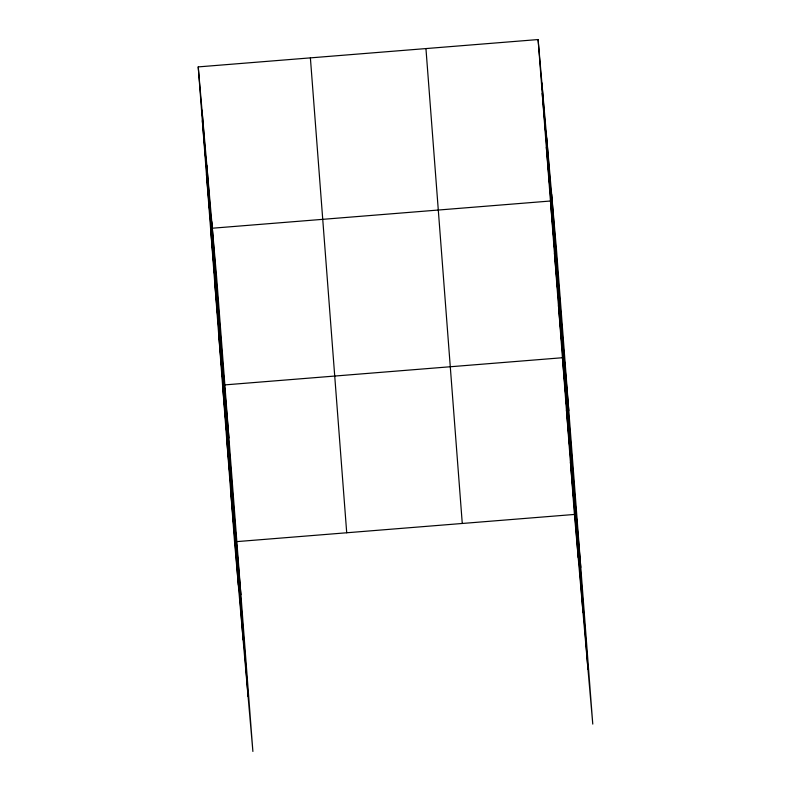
<?xml version="1.0" encoding="UTF-8"?>
<svg xmlns="http://www.w3.org/2000/svg" width="791" height="791" viewBox="0 0 791 791"><rect width="100%" height="100%" fill="white"/><g stroke="black" fill="none" stroke-linecap="round" stroke-linejoin="round"><path stroke-width="1.19" d="M198.225 66.899L216.566 276.553L252.893 751.45L234.551 541.795L198.225 66.899L538.107 39.55L556.449 249.205L592.775 724.101L574.434 514.447L538.107 39.55M234.551 541.795L574.434 514.447M542.221 93.368L546.017 136.705M546.334 147.195L550.131 190.532M568.798 410.667L550.457 201.013L210.574 228.362L228.925 438.016M554.451 253.258L558.238 296.595M558.446 305.494L562.243 348.831M580.782 567.384L562.441 357.73L222.568 385.079L240.909 594.733M566.435 409.975L570.232 453.312M570.43 462.211L574.226 505.548M202.348 120.726L206.135 164.053M206.461 174.544L210.258 217.881M214.579 280.607L218.365 323.944M218.573 332.843L222.36 376.18M226.562 437.324L230.349 480.661M230.557 489.56L234.344 532.897M551.643 194.319L587.97 669.216M546.7 137.772L583.026 612.669M541.894 82.887L578.221 557.784M425.944 48.577L462.27 523.474M310.388 57.872L346.715 532.778M211.77 221.668L248.097 696.564M206.817 165.121L243.144 640.018M202.021 110.236L238.348 585.132"/></g></svg>
